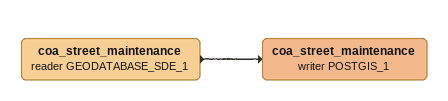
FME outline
coa_street_maintenance (reader GEODATABASE_SDE_1)
    -> coa_street_maintenance (writer POSTGIS_1)
coa_street_maintenance (writer POSTGIS_1)
